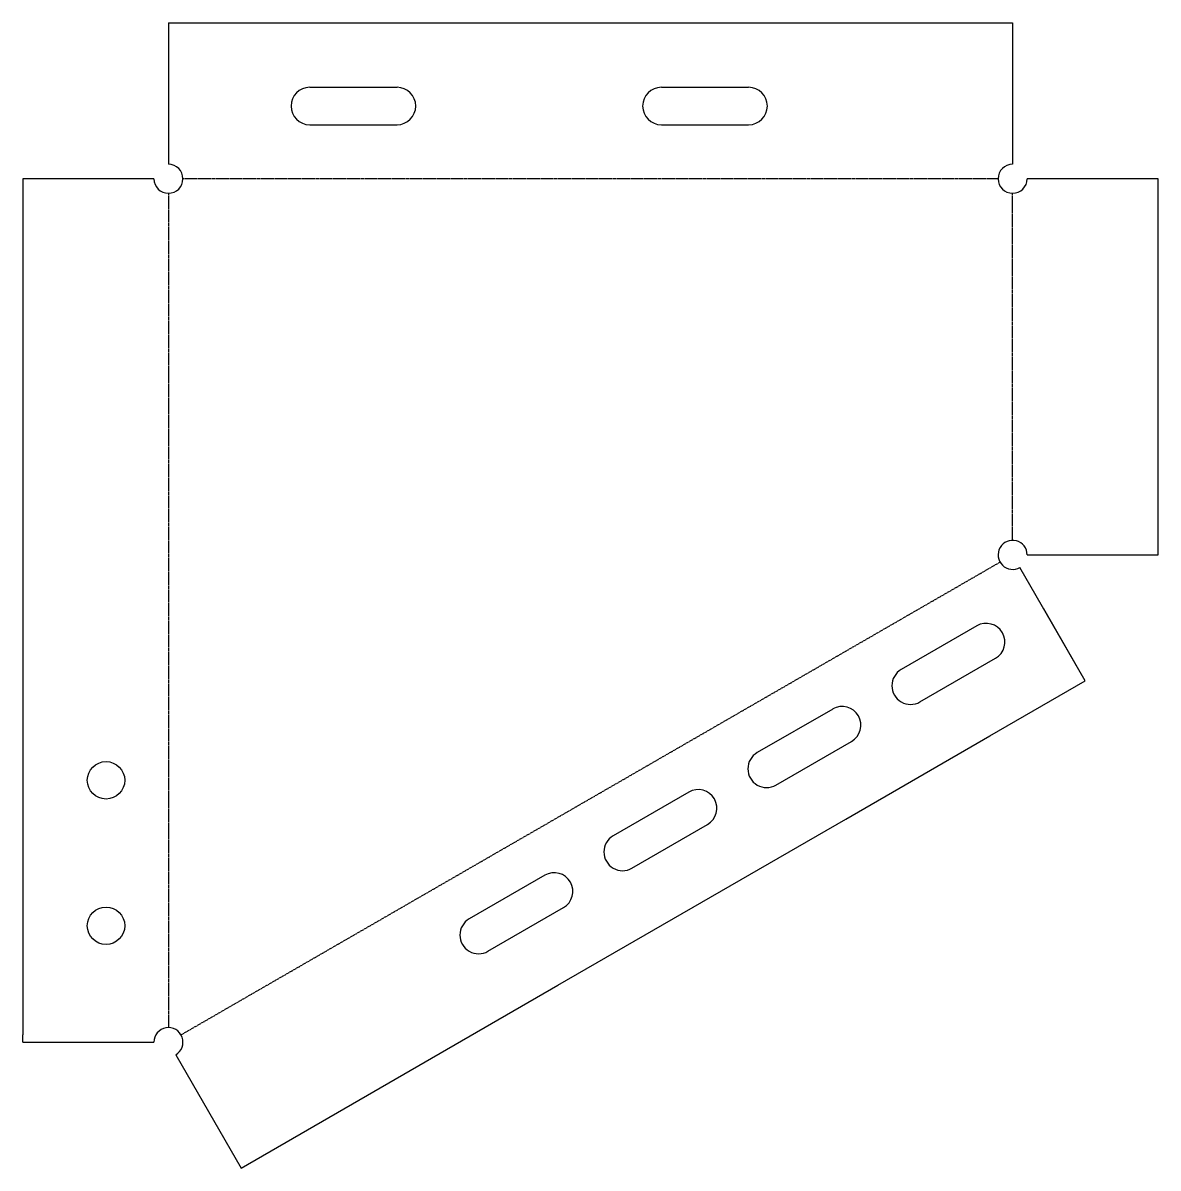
# Model space of a CAD drawing. Header units: inches. Extents: x 370 to 688, y 79 to 400.
import ezdxf

# ---------------------------------------------------------------- set-up
doc = ezdxf.new("R2010")
doc.units = ezdxf.units.IN
doc.header["$MEASUREMENT"] = 0
doc.linetypes.add('CACHE2', pattern=[0.1875, 0.125, -0.0625])
for name, color, linetype in [('Interior', 4, 'Continuous'), ('Laterale', 6, 'Continuous'), ('Linie Punctata', 30, 'Continuous')]:
    doc.layers.add(name, color=color, linetype=linetype)

msp = doc.modelspace()

# ---------------------------------------------------------------- linework, layer by layer
at = {"layer": 'Interior'}
for p, q in [((474.79, 381.71), (450.35, 381.71)), ((573.24, 381.71), (548.8, 381.71)), ((450.35, 371.24), (474.79, 371.24)), ((548.8, 371.24), (573.24, 371.24)), ((637.13, 230.88), (615.96, 218.66)), ((621.2, 209.59), (642.37, 221.81)), ((596.81, 207.6), (575.64, 195.38)), ((580.88, 186.31), (602.05, 198.53)), ((556.49, 184.33), (535.33, 172.11)), ((540.56, 163.03), (561.73, 175.26)), ((516.17, 161.05), (495.01, 148.83)), ((500.24, 139.76), (521.41, 151.98))]:
    msp.add_line(p, q, dxfattribs=at)
for centre in [(393.32, 187.64), (393.32, 146.9)]:
    msp.add_circle(centre, 5.24, dxfattribs=at)
for centre, start, end in [((450.35, 376.48), 90, 270), ((474.79, 376.48), 270, 90), ((548.8, 376.48), 90, 270), ((573.24, 376.48), 270, 90), ((639.75, 226.35), 300, 120), ((618.58, 214.13), 120, 300), ((599.43, 203.07), 300, 120), ((578.26, 190.85), 120, 300), ((559.11, 179.79), 300, 120), ((537.94, 167.57), 120, 300), ((518.79, 156.51), 300, 120), ((497.63, 144.29), 120, 300)]:
    msp.add_arc(centre, 5.24, start, end, dxfattribs=at)
at = {"layer": 'Laterale'}
for p, q in [((410.78, 399.75), (410.78, 360.18)), ((410.78, 399.75), (647.15, 399.75)), ((647.15, 399.75), (647.15, 360.18)), ((406.71, 356.11), (370.04, 356.11)), ((370.04, 356.11), (370.04, 116.35)), ((687.88, 356.11), (651.22, 356.11)), ((687.88, 250.78), (687.88, 356.11)), ((651.22, 250.78), (687.88, 250.78)), ((667.51, 215.5), (649.18, 247.25)), ((667.51, 215.5), (655.88, 235.66)), ((640.8, 200.08), (667.51, 215.5)), ((600.49, 176.8), (640.8, 200.08)), ((560.17, 153.52), (600.49, 176.8)), ((519.85, 130.24), (560.17, 153.52)), ((431.15, 79.03), (519.85, 130.24)), ((370.04, 114.31), (370.04, 116.35)), ((370.04, 114.31), (406.71, 114.31)), ((412.82, 110.78), (431.15, 79.03))]:
    msp.add_line(p, q, dxfattribs=at)
for centre, start, end in [((410.78, 356.11), 180, 90), ((647.15, 356.11), 90, 0), ((647.15, 250.78), 0, 300), ((410.78, 114.31), 300, 180)]:
    msp.add_arc(centre, 4.07, start, end, dxfattribs=at)
at = {"layer": 'Linie Punctata', "linetype": 'CACHE2'}
for p, q in [((643.07, 356.11), (414.85, 356.11)), ((410.78, 352.04), (410.78, 118.38)), ((647.15, 254.85), (647.15, 352.04)), ((414.31, 116.35), (643.62, 248.74))]:
    msp.add_line(p, q, dxfattribs=at)

doc.saveas('drawing.dxf')
